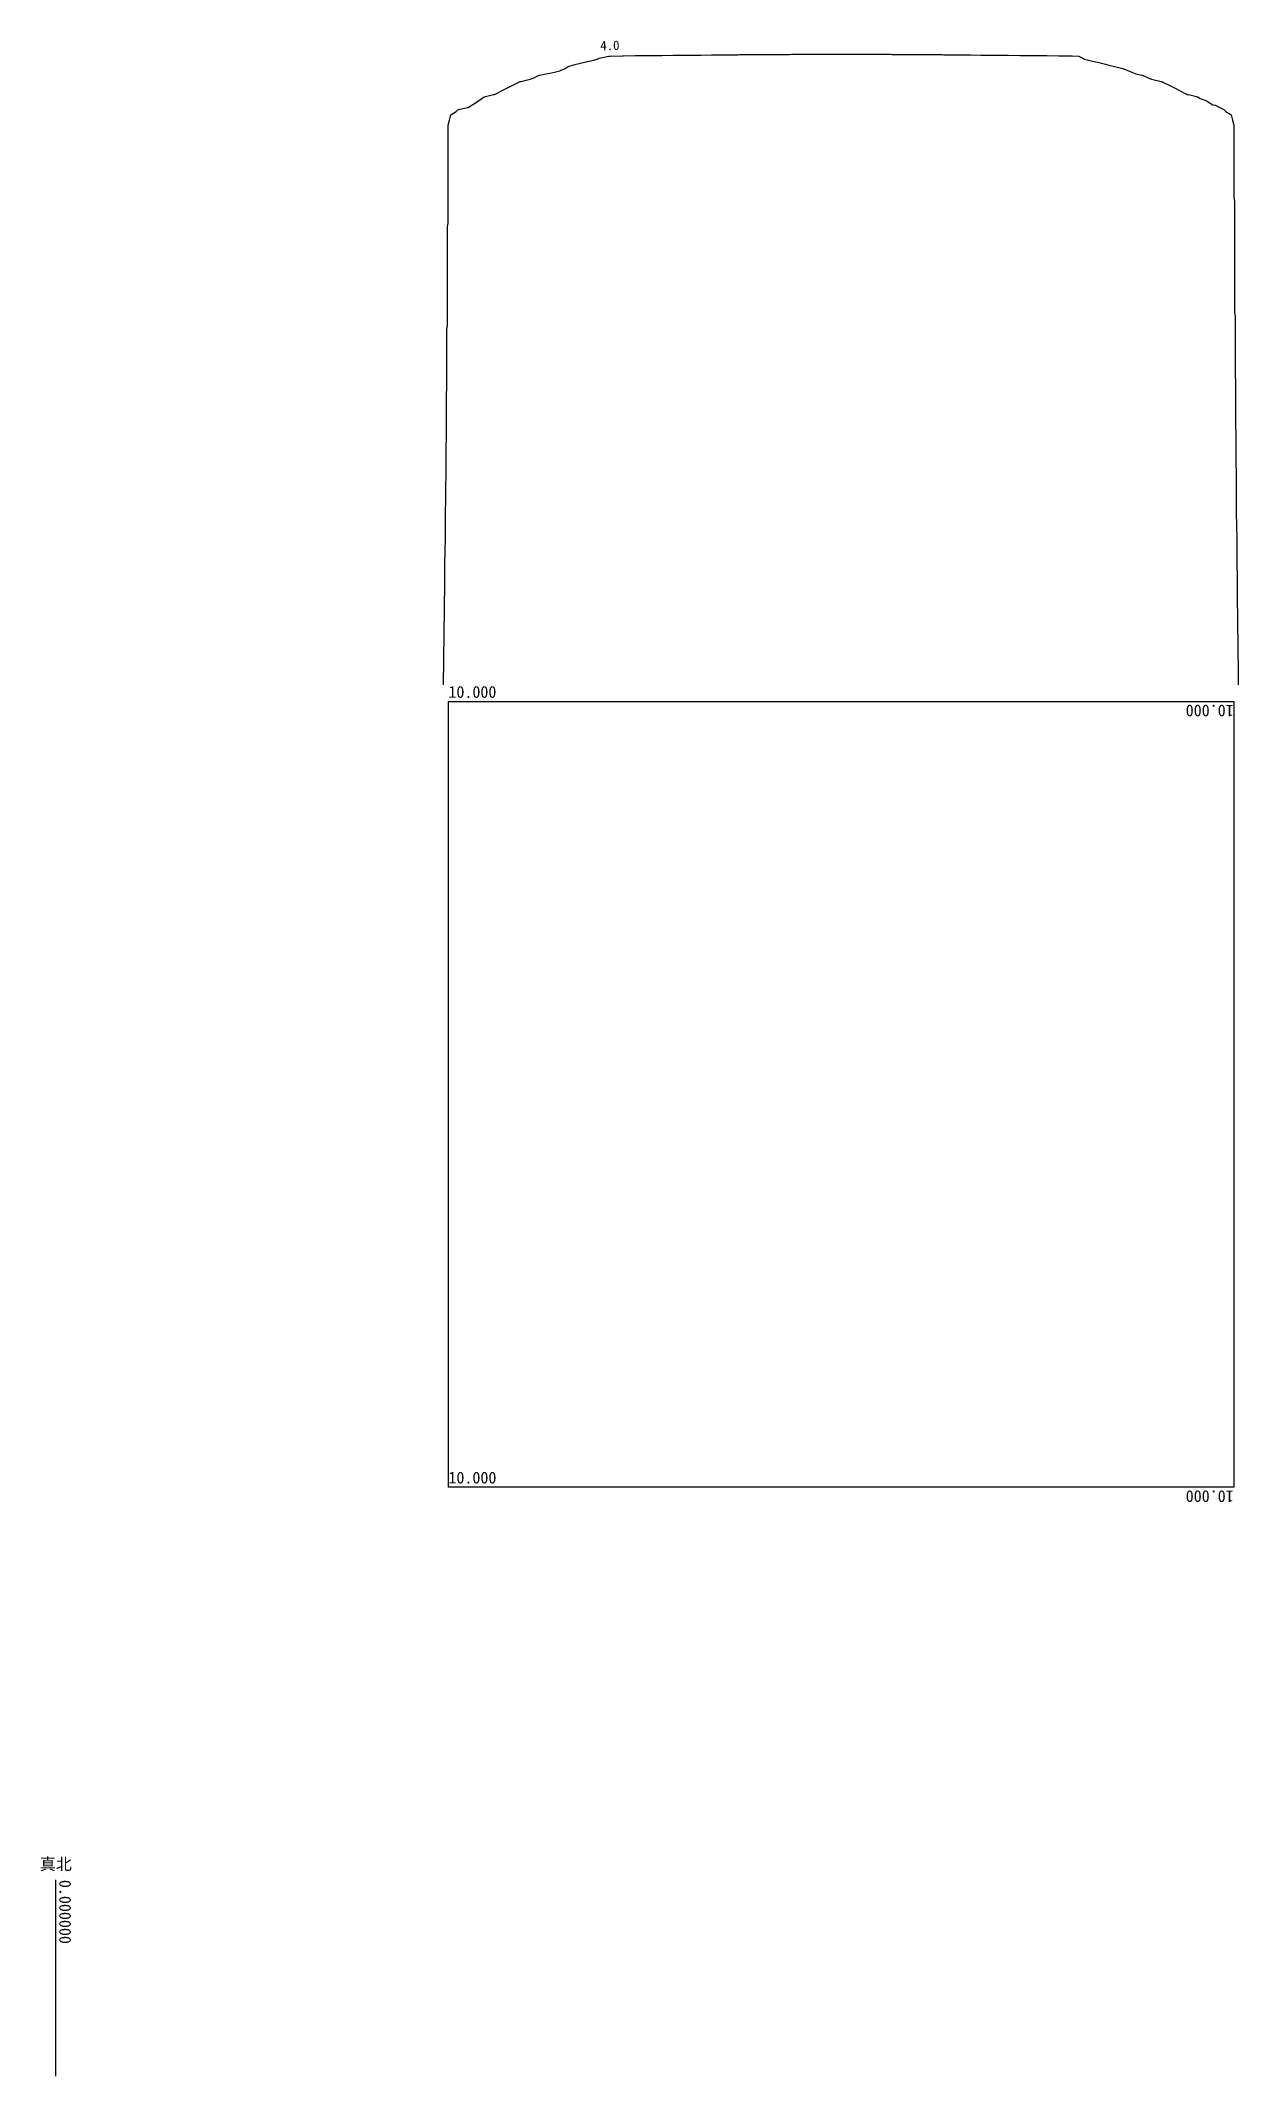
# Model space of a CAD drawing. Units: millimetres at full size, sheet at 1:100. Extents: x -15787 to 2888, y -18796 to 12929.
import ezdxf
from ezdxf.enums import TextEntityAlignment as Align

# ---------------------------------------------------------------- set-up
doc = ezdxf.new("R2010")
doc.units = ezdxf.units.MM
doc.header["$LTSCALE"] = 100
doc.layers.add('0-0', color=7, linetype='Continuous')
doc.styles.add('ＭＳ ゴシック', font='')
doc.styles.get('ＭＳ ゴシック').set_extended_font_data('MS Gothic')

msp = doc.modelspace()

# ---------------------------------------------------------------- linework, layer by layer
at = {"layer": '0-0'}
msp.add_line((-15551, -18795.9), (-15551, -15734.7), dxfattribs=at)
for points in [[(-8011.6, 12391.1), (-8003.3, 12392.8), (-7908.3, 12411.8), (-7845, 12424.4), (-7753.3, 12442.8), (-7708.3, 12451.8), (-7682.6, 12462), (-7618.3, 12487.8), (-7552.3, 12531.8), (-7508.3, 12542.8), (-7435, 12561.1), (-7392.3, 12571.8), (-7308.3, 12592.8), (-7232.3, 12611.8), (-7168.3, 12627.8), (-7108.3, 12642.8), (-7078.3, 12657.8), (-6928.3, 12687.8), (-6908.6, 12688), (-6908.3, 12688), (-6908, 12688), (-6714.1, 12693.6), (-6708.3, 12693.8), (-6702.2, 12693.8), (-6517, 12696.5), (-6508.3, 12696.6), (-6499.3, 12696.7), (-6319.8, 12699.3), (-6308.3, 12699.5), (-6296.6, 12699.5), (-6120, 12699.5), (-6108.3, 12699.5), (-6096.4, 12699.6), (-5922.7, 12702.1), (-5908.3, 12702.3), (-5893.5, 12702.5), (-5725.5, 12704.9), (-5708.3, 12705.2), (-5690.6, 12705.4), (-5526, 12705.4)], [(-5526, 12705.4), (-5508.3, 12705.4), (-5490.4, 12705.7), (-5328.6, 12708), (-5308.3, 12708), (-5287.7, 12708.3), (-5131.1, 12710.6), (-5108.3, 12710.9), (-5085.2, 12710.9), (-4931.4, 12710.9), (-4908.3, 12710.9), (-4884.8, 12711.2), (-4733.9, 12713.4), (-4708.3, 12713.4), (-4682.3, 12713.8), (-4534.3, 12713.8), (-4508.3, 12713.8), (-4481.9, 12714.1), (-4336.7, 12716.2), (-4308.3, 12716.2), (-4279.8, 12716.2), (-4136.7, 12716.2), (-4108.3, 12716.2), (-4079.4, 12716.6), (-3937.2, 12716.6), (-3908.3, 12716.6), (-3879, 12717), (-3739.6, 12719), (-3708.3, 12718.6), (-3677, 12719), (-3537.6, 12717), (-3508.3, 12716.6), (-3479.4, 12716.6), (-3337.2, 12716.6), (-3308.3, 12716.6), (-3279.4, 12716.6), (-3137.2, 12716.6), (-3108.3, 12716.6), (-3079, 12717), (-2939.6, 12719)], [(-2939.6, 12719), (-2908.3, 12719), (-2877, 12719), (-2737.6, 12717), (-2708.3, 12716.6), (-2679.4, 12716.6), (-2537.2, 12716.6), (-2508.3, 12716.2), (-2479.8, 12716.2), (-2334.7, 12714.1), (-2308.3, 12713.8), (-2282.3, 12713.8), (-2134.3, 12713.8), (-2108.3, 12713.4), (-2082.3, 12713.8), (-1934.3, 12713.8), (-1908.3, 12713.8), (-1882.7, 12713.4), (-1731.8, 12711.2), (-1708.3, 12710.9), (-1685.2, 12710.9), (-1529.2, 12708.6), (-1508.3, 12708.3), (-1487.7, 12708.3), (-1328.9, 12708.3), (-1308.3, 12708), (-1288, 12708), (-1126.2, 12705.7), (-1108.3, 12705.4), (-1090.6, 12705.4), (-926, 12705.4), (-908.3, 12705.2), (-891.1, 12704.9), (-723.1, 12702.5), (-708.3, 12702.3), (-693.9, 12702.1), (-520.2, 12699.6), (-508.3, 12699.5), (-496.6, 12699.5), (-320, 12699.5)], [(-320, 12699.5), (-308.3, 12699.5), (-296.7, 12699.3), (-117.3, 12696.7), (-108.3, 12696.6), (-99.6, 12696.5), (85.6, 12693.8), (91.7, 12693.8), (97.6, 12693.7), (288.5, 12690.9), (291.7, 12690.9), (294.8, 12690.8), (401.7, 12687.8), (461.7, 12657.8), (491.7, 12642.8), (551.7, 12627.8), (615.7, 12611.8), (691.7, 12592.8), (775.7, 12571.8), (818.4, 12561.1), (891.7, 12542.8), (935.7, 12531.8), (1085, 12494.4), (1091.7, 12492.8), (1095.7, 12491.8), (1101.7, 12487.8), (1237.4, 12433.5), (1291.7, 12411.8), (1386.7, 12392.8), (1395, 12391.1), (1491.7, 12342.8), (1535.7, 12331.8), (1685, 12294.4), (1691.7, 12292.8), (1695, 12291.1), (1701.7, 12287.8), (1828.4, 12224.4), (1891.7, 12192.8), (1961.7, 12157.8), (2081.7, 12097.8)], [(-9432.3, 10687.8), (-9432.3, 10763.8), (-9432.3, 10811.8), (-9432.3, 10887.8), (-9432.3, 10963.8), (-9432.3, 11011.8), (-9432.3, 11087.8), (-9432.3, 11163.8), (-9432.3, 11211.8), (-9432.3, 11287.8), (-9432.3, 11363.8), (-9432.3, 11411.8), (-9432.3, 11487.8), (-9432.3, 11563.8), (-9432.3, 11611.8), (-9413.3, 11687.8), (-9392.3, 11771.8), (-9308.3, 11827.8), (-9278.3, 11857.8), (-9128.3, 11887.8), (-9113.3, 11892.8), (-9108.3, 11894.4), (-9088.3, 11907.8), (-8992.3, 11971.8), (-8908.3, 12027.8), (-8872.3, 12051.8), (-8728.3, 12087.8), (-8712.3, 12091.8), (-8708.3, 12092.8), (-8698.3, 12097.8), (-8578.3, 12157.8), (-8508.3, 12192.8), (-8445, 12224.4), (-8318.3, 12287.8), (-8311.6, 12291.1), (-8308.3, 12291.8), (-8301.6, 12294.4), (-8152.3, 12331.8), (-8108.3, 12342.8), (-8011.6, 12391.1)], [(2081.7, 12097.8), (2091.7, 12092.8), (2095.7, 12091.8), (2111.7, 12087.8), (2255.7, 12051.8), (2291.7, 12027.8), (2381.7, 11997.8), (2394.2, 11990.3), (2491.7, 11931.8), (2528.4, 11924.4), (2601.7, 11887.8), (2661.7, 11857.8), (2691.7, 11827.8), (2775.7, 11771.8), (2796.7, 11687.8), (2815.7, 11611.8), (2815.7, 11563.8), (2815.7, 11487.8), (2815.7, 11411.8), (2815.7, 11363.8), (2815.7, 11287.8), (2815.7, 11211.8), (2815.7, 11163.8), (2815.7, 11087.8), (2815.7, 11011.8), (2815.7, 10963.8), (2815.7, 10887.8), (2815.7, 10811.8), (2815.7, 10763.8), (2815.7, 10687.8), (2815.7, 10611.8), (2815.7, 10563.8), (2815.7, 10487.8), (2828.4, 10424.4), (2828.4, 10351.1), (2828.4, 10287.8), (2828.4, 10224.4), (2828.4, 10151.1), (2828.4, 10087.8), (2828.4, 10024.4)], [(-9454, 8087.8), (-9454, 8142), (-9454, 8233.5), (-9454, 8287.8), (-9454, 8342), (-9454, 8433.5), (-9445, 8487.8), (-9445, 8551.1), (-9445, 8624.4), (-9445, 8687.8), (-9445, 8751.1), (-9445, 8824.4), (-9445, 8887.8), (-9445, 8951.1), (-9445, 9024.4), (-9445, 9087.8), (-9445, 9151.1), (-9445, 9224.4), (-9445, 9287.8), (-9445, 9351.1), (-9445, 9424.4), (-9445, 9487.8), (-9445, 9551.1), (-9445, 9624.4), (-9445, 9687.8), (-9445, 9751.1), (-9445, 9824.4), (-9445, 9887.8), (-9445, 9951.1), (-9445, 10024.4), (-9432.3, 10087.8), (-9432.3, 10163.8), (-9432.3, 10211.8), (-9432.3, 10287.8), (-9432.3, 10363.8), (-9432.3, 10411.8), (-9432.3, 10487.8), (-9432.3, 10563.8), (-9432.3, 10611.8), (-9432.3, 10687.8)], [(2828.4, 10024.4), (2828.4, 9951.1), (2828.4, 9887.8), (2828.4, 9824.4), (2828.4, 9751.1), (2828.4, 9687.8), (2828.4, 9624.4), (2828.4, 9551.1), (2828.4, 9487.8), (2828.4, 9424.4), (2828.4, 9351.1), (2828.4, 9287.8), (2828.4, 9224.4), (2828.4, 9151.1), (2828.4, 9087.8), (2828.4, 9024.4), (2828.4, 8951.1), (2828.4, 8887.8), (2828.4, 8824.4), (2828.4, 8751.1), (2828.4, 8687.8), (2837.4, 8633.5), (2837.4, 8542), (2837.4, 8487.8), (2837.4, 8433.5), (2837.4, 8342), (2837.4, 8287.8), (2837.4, 8233.5), (2837.4, 8142), (2837.4, 8087.8), (2837.4, 8033.5), (2837.4, 7942), (2837.4, 7887.8), (2837.4, 7833.5), (2837.4, 7742), (2837.4, 7687.8), (2844.2, 7640.3), (2844.2, 7535.3), (2844.2, 7487.8), (2844.2, 7440.3)], [(-9473.7, 5487.8), (-9473.7, 5522.3), (-9473.7, 5653.2), (-9470.3, 5687.8), (-9470.3, 5725.8), (-9470.3, 5849.8), (-9470.3, 5887.8), (-9470.3, 5925.8), (-9470.3, 6049.8), (-9466.1, 6087.8), (-9466.1, 6130), (-9466.1, 6245.5), (-9466.1, 6287.8), (-9466.1, 6330), (-9466.1, 6445.5), (-9466.1, 6487.8), (-9466.1, 6530), (-9466.1, 6645.5), (-9460.8, 6687.8), (-9460.8, 6735.3), (-9460.8, 6840.3), (-9460.8, 6887.8), (-9460.8, 6935.3), (-9460.8, 7040.3), (-9460.8, 7087.8), (-9460.8, 7135.3), (-9460.8, 7240.3), (-9460.8, 7287.8), (-9460.8, 7335.3), (-9460.8, 7440.3), (-9454, 7487.8), (-9454, 7542), (-9454, 7633.5), (-9454, 7687.8), (-9454, 7742), (-9454, 7833.5), (-9454, 7887.8), (-9454, 7942), (-9454, 8033.5), (-9454, 8087.8)], [(2844.2, 7440.3), (2844.2, 7335.3), (2844.2, 7287.8), (2844.2, 7240.3), (2844.2, 7135.3), (2844.2, 7087.8), (2844.2, 7040.3), (2844.2, 6935.3), (2844.2, 6887.8), (2849.5, 6845.5), (2849.5, 6730), (2849.5, 6687.8), (2849.5, 6645.5), (2849.5, 6530), (2849.5, 6487.8), (2849.5, 6445.5), (2849.5, 6330), (2849.5, 6287.8), (2853.7, 6249.8), (2853.7, 6125.8), (2853.7, 6087.8), (2853.7, 6049.8), (2853.7, 5925.8), (2853.7, 5887.8), (2857.2, 5853.2), (2857.2, 5722.3), (2857.2, 5687.8), (2857.2, 5653.2), (2857.2, 5522.3), (2857.2, 5487.8), (2860, 5456.1), (2860, 5319.4), (2860, 5287.8), (2862.5, 5258.5), (2862.5, 5117), (2862.5, 5087.8), (2864.6, 5060.6), (2864.6, 4914.9), (2864.6, 4887.8), (2866.4, 4862.4)], [(-9504.5, 2887.8), (-9504.5, 2891.6), (-9504.5, 3084), (-9501.7, 3087.8), (-9501.7, 3094.3), (-9501.7, 3281.2), (-9499, 3287.8), (-9499, 3297), (-9499, 3478.5), (-9496.4, 3487.8), (-9496.4, 3499.6), (-9496.4, 3675.9), (-9493.7, 3687.8), (-9493.7, 3702.4), (-9493.7, 3873.1), (-9491.8, 3887.8), (-9491.8, 3904.3), (-9491.8, 4071.2), (-9489.3, 4087.8), (-9489.3, 4106.8), (-9489.3, 4268.8), (-9487.2, 4287.8), (-9487.2, 4308.9), (-9487.2, 4466.6), (-9484.5, 4487.8), (-9484.5, 4511.5), (-9484.5, 4664), (-9483, 4687.8), (-9483, 4713.1), (-9483, 4862.4), (-9479.1, 4887.8), (-9479.1, 4917), (-9479.1, 5058.5), (-9476.6, 5087.8), (-9476.6, 5119.4), (-9476.6, 5256.1), (-9476.6, 5287.8), (-9476.6, 5319.4), (-9476.6, 5456.1), (-9473.7, 5487.8)], [(2866.4, 4862.4), (2866.4, 4713.1), (2866.4, 4687.8), (2868, 4664), (2868, 4511.5), (2868, 4487.8), (2870.6, 4466.6), (2870.6, 4308.9), (2870.6, 4287.8), (2872.7, 4268.8), (2872.7, 4106.8), (2872.7, 4087.8), (2875.2, 4071.2), (2875.2, 3904.3), (2875.2, 3887.8), (2877.6, 3873.7), (2877.6, 3701.8), (2877.6, 3687.8), (2880.2, 3676.2), (2880.2, 3499.3), (2880.2, 3487.8), (2882.9, 3478.9), (2882.9, 3296.6), (2882.9, 3287.8), (2885.4, 3281.4), (2885.4, 3094.1), (2885.4, 3087.8), (2888.1, 3084.1), (2888.1, 2891.4), (2888.1, 2887.8)]]:
    msp.add_lwpolyline(points, dxfattribs=at)
msp.add_lwpolyline([(-9428.6, 2632.7), (2816.3, 2632.7), (2816.3, -9612.2), (-9428.6, -9612.2)], close=True, dxfattribs=at)

# ---------------------------------------------------------------- texts
at = {"layer": '0-0', "style": 'ＭＳ ゴシック'}
msp.add_text('4.0', height=146.6, rotation=0.818, dxfattribs=at).set_placement((-7059.1, 12735.9), align=Align.BOTTOM_LEFT)
at = {"layer": '0-0', "color": 2, "style": 'ＭＳ ゴシック'}
for p in [(-9428.6, 2632.7), (-9428.6, -9612.2)]:
    msp.add_text('10.000', height=183.3, dxfattribs=at).set_placement(p, align=Align.BOTTOM_LEFT)
for p in [(2816.3, 2632.7), (2816.3, -9612.2)]:
    msp.add_text('10.000', height=183.3, rotation=180, dxfattribs=at).set_placement(p, align=Align.BOTTOM_LEFT)
at = {"layer": '0-0', "color": 6, "style": 'ＭＳ ゴシック'}
msp.add_text('真北', height=183.3, dxfattribs=at).set_placement((-15801, -15634.7), align=Align.BOTTOM_LEFT)
msp.add_text('0.000000', height=183.3, rotation=270, dxfattribs=at).set_placement((-15551, -15734.7), align=Align.BOTTOM_LEFT)

doc.saveas('drawing.dxf')
